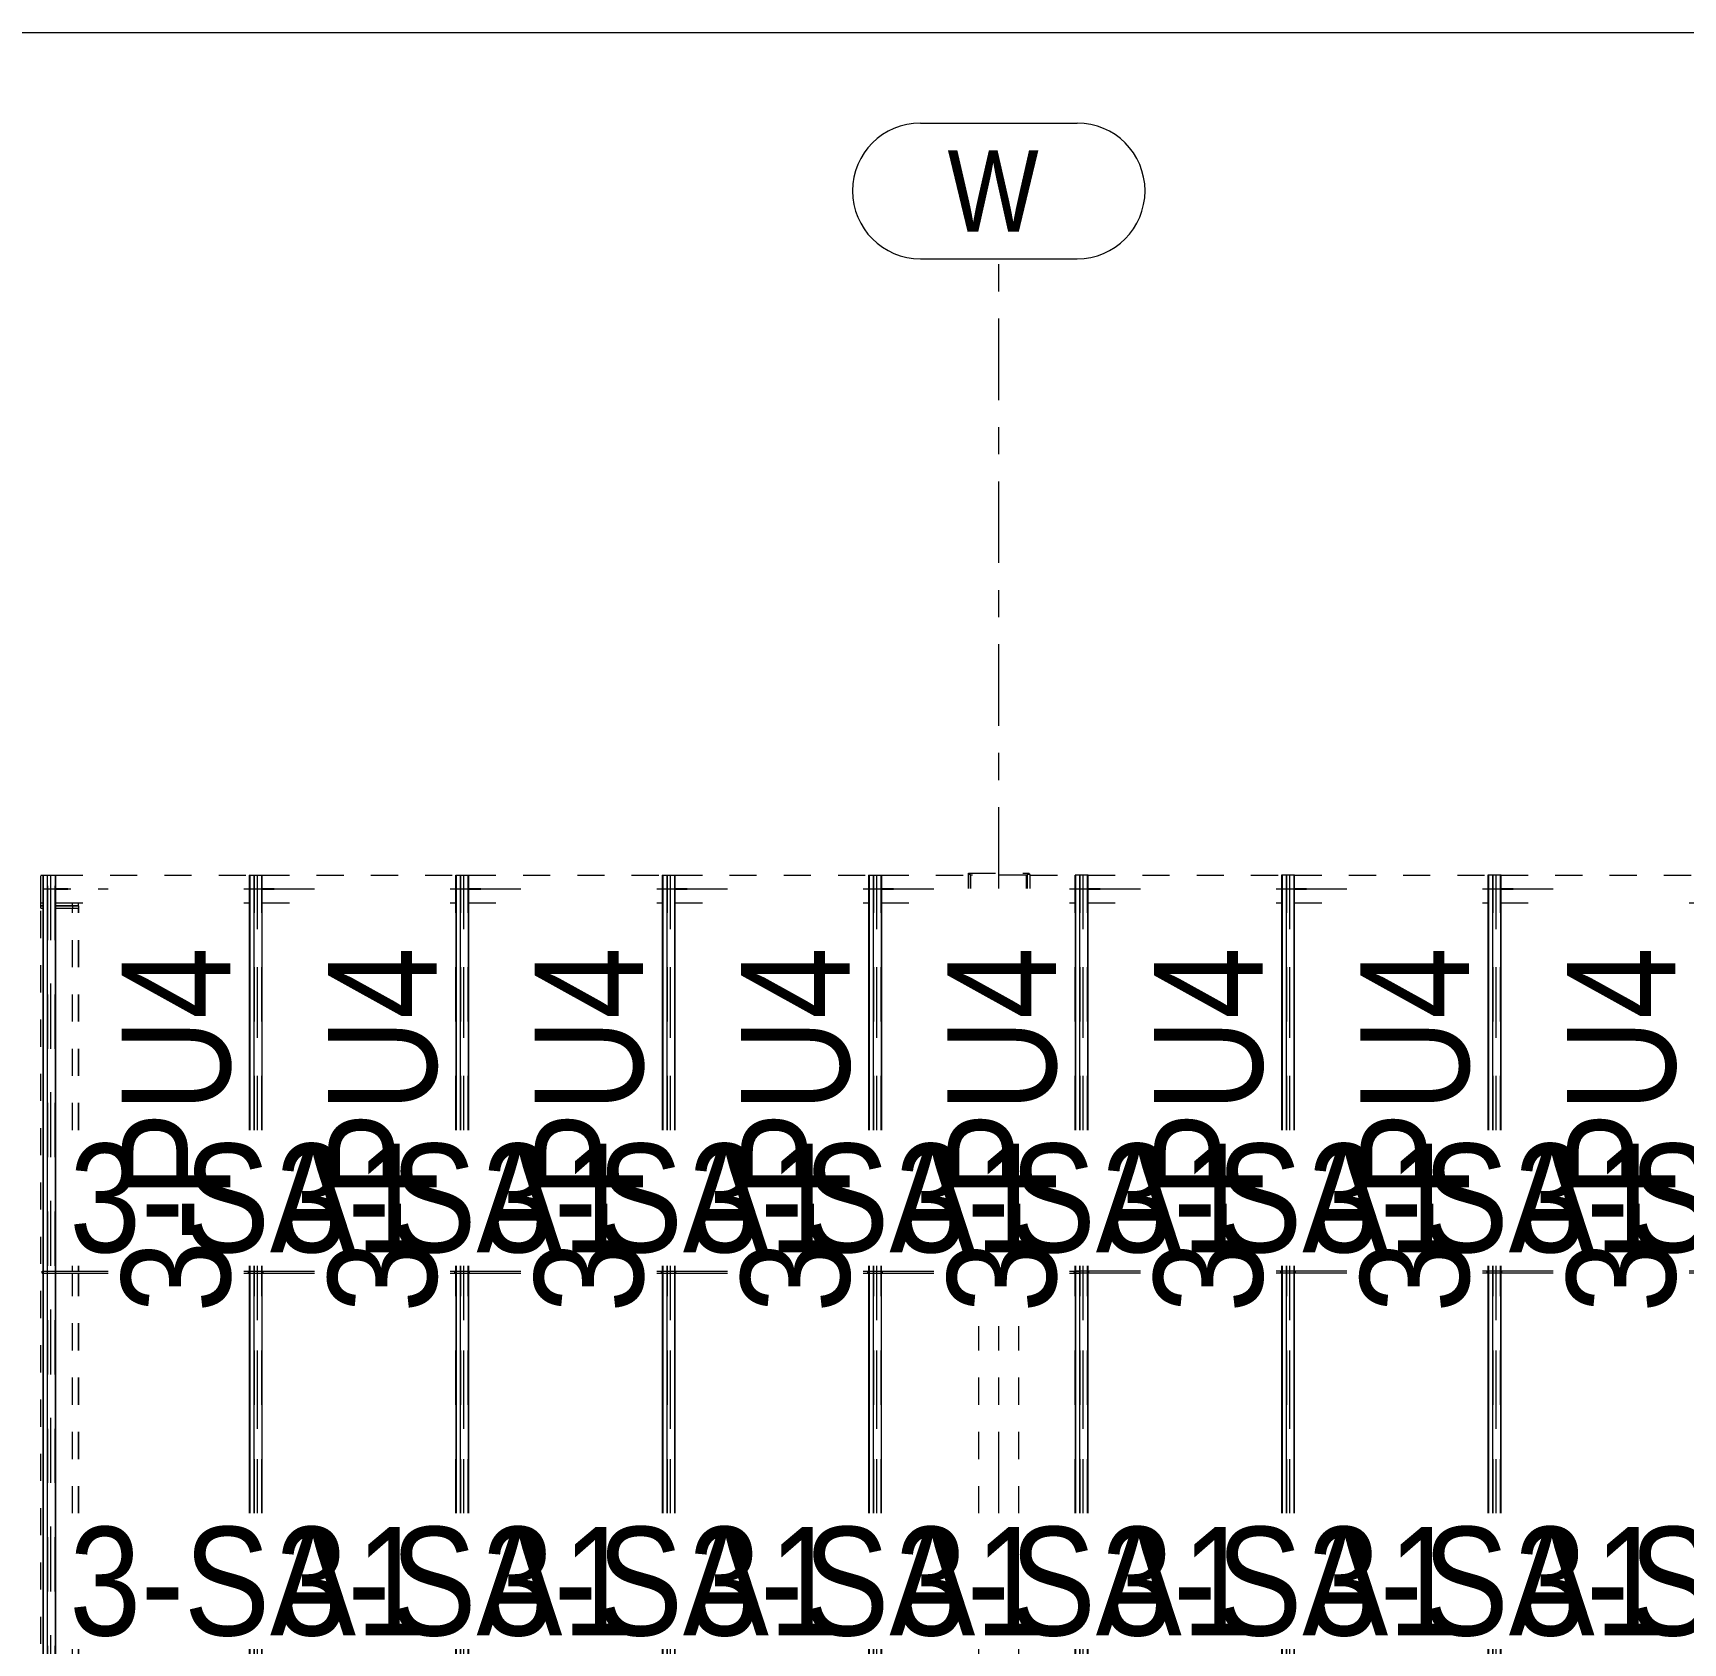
# Model space of a CAD drawing. Header units: millimetres. Extents: x -183 to 639, y -32 to 542.
# Drawn here: x 160.4 to 221.2, y 482.8 to 542.2 of the extents above; entities that cross this region are included whole.
import ezdxf

# ---------------------------------------------------------------- set-up
doc = ezdxf.new("R2010")
doc.units = ezdxf.units.MM
for name, pattern in [('XKITLINE00', [0]), ('XKITLINE01', [4, 1, -1, 1, -1]), ('XKITLINE02', [4, 2, -2]), ('XKITLINE03', [6, 3, -1, 1, -1])]:
    doc.linetypes.add(name, pattern=pattern)
for name, color, linetype, lineweight in [('DrawingSheet', 5, 'Continuous', 0), ('Part', 2, 'Continuous', 0), ('PartMark', 7, 'Continuous', 0), ('S-grid', 1, 'Continuous', 0)]:
    doc.layers.add(name, color=color, linetype=linetype, lineweight=lineweight)
doc.styles.add('ARIAL', font='ARIAL.TTF')

# ---------------------------------------------------------------- blocks, each defined once
blk = doc.blocks.new('*A1')
at = {"layer": 'DrawingSheet', "color": 5, "linetype": 'XKITLINE00', "lineweight": 0}
blk.add_line((639.408, 542.153), (-180.592, 542.153), dxfattribs=at)
blk = doc.blocks.new('*A826')
at = {"layer": 'S-grid', "color": 1, "linetype": 'XKITLINE03', "lineweight": 0}
for p, q in [((196.01, 510.631), (196.01, 533.835)), ((196.01, 487.617), (196.01, 494.512))]:
    blk.add_line(p, q, dxfattribs=at)
at = {"layer": 'S-grid', "color": 3, "style": 'ARIAL', "width": 0.85}
blk.add_text('W', height=3, dxfattribs=at).set_placement((194.122, 534.835))
blk = doc.blocks.new('*A859')
at = {"layer": 'Part', "color": 4, "linetype": 'XKITLINE01', "lineweight": 0}
for p, q in [((197.169, 511.131), (198.821, 511.131)), ((199.301, 511.131), (206.426, 511.131)), ((206.906, 511.131), (214.03, 511.131)), ((214.511, 511.131), (221.635, 511.131)), ((222.116, 511.131), (229.24, 511.131)), ((229.721, 511.131), (236.845, 511.131)), ((237.326, 511.131), (244.45, 511.131)), ((244.931, 511.131), (252.055, 511.131)), ((252.535, 511.131), (253.234, 511.131)), ((198.621, 510.102), (198.821, 510.102)), ((199.301, 510.102), (201.226, 510.102)), ((206.226, 510.102), (206.426, 510.102)), ((206.906, 510.102), (208.83, 510.102)), ((213.83, 510.102), (214.03, 510.102)), ((214.511, 510.102), (216.435, 510.102)), ((221.435, 510.102), (221.635, 510.102)), ((222.116, 510.102), (224.04, 510.102)), ((229.04, 510.102), (229.24, 510.102)), ((229.721, 510.102), (231.645, 510.102)), ((236.645, 510.102), (236.845, 510.102)), ((237.326, 510.102), (239.25, 510.102)), ((244.25, 510.102), (244.45, 510.102)), ((244.931, 510.102), (246.855, 510.102)), ((251.855, 510.102), (252.055, 510.102)), ((252.535, 510.102), (253.234, 510.102))]:
    blk.add_line(p, q, dxfattribs=at)
blk = doc.blocks.new('*A860')
at = {"layer": 'Part', "color": 4, "linetype": 'XKITLINE01', "lineweight": 0}
for p, q in [((195.275, 487.617), (195.275, 494.512)), ((196.746, 487.617), (196.746, 494.512)), ((195.275, 482.417), (195.275, 482.617)), ((196.746, 482.417), (196.746, 482.617)), ((195.275, 474.808), (195.275, 482.346)), ((196.746, 474.808), (196.746, 482.346)), ((195.275, 474.808), (196.746, 474.808))]:
    blk.add_line(p, q, dxfattribs=at)
blk = doc.blocks.new('*A873')
at = {"layer": 'Part', "color": 4, "linetype": 'XKITLINE01', "lineweight": 0}
blk.add_line((197.04, 510.631), (197.04, 511.131), dxfattribs=at)
blk = doc.blocks.new('*A875')
at = {"layer": 'Part', "color": 4, "linetype": 'XKITLINE01', "lineweight": 0}
for p, q in [((197.051, 511.146), (197.051, 510.631)), ((197.169, 511.146), (197.051, 511.146)), ((197.169, 510.631), (197.169, 511.146))]:
    blk.add_line(p, q, dxfattribs=at)
blk = doc.blocks.new('*A876')
at = {"layer": 'Part', "color": 4, "linetype": 'XKITLINE01', "lineweight": 0}
for p, q in [((214.511, 510.631), (214.953, 510.631)), ((214.953, 510.602), (214.511, 510.602)), ((214.953, 510.631), (214.953, 510.602))]:
    blk.add_line(p, q, dxfattribs=at)
blk = doc.blocks.new('*A877')
at = {"layer": 'Part', "color": 4, "linetype": 'XKITLINE01', "lineweight": 0}
for p, q in [((206.906, 510.631), (207.348, 510.631)), ((207.348, 510.602), (206.906, 510.602)), ((207.348, 510.631), (207.348, 510.602))]:
    blk.add_line(p, q, dxfattribs=at)
blk = doc.blocks.new('*A878')
at = {"layer": 'Part', "color": 4, "linetype": 'XKITLINE01', "lineweight": 0}
for p, q in [((199.301, 510.631), (199.743, 510.631)), ((199.743, 510.602), (199.301, 510.602)), ((199.743, 510.631), (199.743, 510.602))]:
    blk.add_line(p, q, dxfattribs=at)
blk = doc.blocks.new('*A1309')
at = {"layer": 'S-grid', "color": 1, "linetype": 'XKITLINE03', "lineweight": 0}
for p, q in [((144.834, 510.617), (163.201, 510.617)), ((168.201, 510.617), (170.806, 510.617)), ((175.806, 510.617), (178.411, 510.617)), ((183.411, 510.617), (186.016, 510.617)), ((191.016, 510.617), (193.621, 510.617)), ((198.621, 510.617), (201.226, 510.617)), ((206.226, 510.617), (208.83, 510.617)), ((213.83, 510.617), (216.435, 510.617))]:
    blk.add_line(p, q, dxfattribs=at)
blk = doc.blocks.new('*A1545')
at = {"layer": 'Part', "color": 2, "linetype": 'XKITLINE00', "lineweight": 0}
for p, q in [((191.216, 511.131), (191.697, 511.131)), ((191.216, 511.131), (191.216, 501.734)), ((191.226, 511.131), (191.226, 501.734)), ((191.235, 511.131), (191.235, 501.734)), ((191.395, 501.734), (191.395, 511.131)), ((191.687, 501.734), (191.687, 511.131)), ((191.697, 501.734), (191.697, 511.131)), ((191.697, 501.734), (191.697, 511.131)), ((191.216, 496.734), (191.216, 496.534)), ((191.226, 496.734), (191.226, 496.534)), ((191.235, 496.734), (191.235, 496.534)), ((191.395, 487.617), (191.395, 496.734)), ((191.687, 487.617), (191.687, 496.734)), ((191.216, 496.464), (191.216, 487.617)), ((191.226, 496.464), (191.226, 487.617)), ((191.235, 496.464), (191.235, 487.617)), ((191.216, 482.617), (191.216, 482.417)), ((191.226, 482.617), (191.226, 482.417)), ((191.235, 482.617), (191.235, 482.417)), ((191.395, 464.734), (191.395, 482.617)), ((191.687, 464.734), (191.687, 482.617)), ((191.697, 464.734), (191.697, 482.617)), ((191.216, 482.346), (191.216, 464.734)), ((191.226, 482.346), (191.226, 464.734)), ((191.235, 482.346), (191.235, 464.734)), ((191.216, 464.734), (191.697, 464.734))]:
    blk.add_line(p, q, dxfattribs=at)
at = {"layer": 'Part', "color": 7, "linetype": 'XKITLINE02', "lineweight": 0}
for p, q in [((191.225, 501.734), (191.225, 511.131)), ((191.406, 501.734), (191.406, 511.131)), ((191.506, 511.131), (191.506, 501.734)), ((191.518, 501.734), (191.518, 511.131)), ((191.678, 501.734), (191.678, 511.131)), ((191.686, 501.734), (191.686, 511.131)), ((191.225, 487.617), (191.225, 496.734)), ((191.406, 487.617), (191.406, 496.734)), ((191.506, 496.734), (191.506, 487.617)), ((191.518, 487.617), (191.518, 496.734)), ((191.678, 487.617), (191.678, 496.734)), ((191.686, 487.617), (191.686, 496.734)), ((191.216, 496.534), (191.216, 496.464)), ((191.226, 496.534), (191.226, 496.464)), ((191.235, 496.534), (191.235, 496.464)), ((191.225, 464.734), (191.225, 482.617)), ((191.406, 464.734), (191.406, 482.617)), ((191.506, 482.617), (191.506, 464.734)), ((191.518, 464.734), (191.518, 482.617)), ((191.678, 464.734), (191.678, 482.617)), ((191.686, 464.734), (191.686, 482.617)), ((191.216, 482.417), (191.216, 482.346)), ((191.226, 482.417), (191.226, 482.346)), ((191.235, 482.417), (191.235, 482.346))]:
    blk.add_line(p, q, dxfattribs=at)
blk = doc.blocks.new('*A1546')
at = {"layer": 'Part', "color": 2, "linetype": 'XKITLINE00', "lineweight": 0}
for p, q in [((183.611, 511.131), (184.092, 511.131)), ((183.611, 511.131), (183.611, 501.734)), ((183.621, 511.131), (183.621, 501.734)), ((183.63, 511.131), (183.63, 501.734)), ((183.79, 501.734), (183.79, 511.131)), ((184.082, 501.734), (184.082, 511.131)), ((184.092, 501.734), (184.092, 511.131)), ((183.611, 496.734), (183.611, 496.534)), ((183.621, 496.734), (183.621, 496.534)), ((183.63, 496.734), (183.63, 496.534)), ((183.79, 487.617), (183.79, 496.734)), ((184.082, 487.617), (184.082, 496.734)), ((184.092, 487.617), (184.092, 496.734)), ((183.611, 496.464), (183.611, 487.617)), ((183.621, 496.464), (183.621, 487.617)), ((183.63, 496.464), (183.63, 487.617)), ((183.611, 482.617), (183.611, 482.417)), ((183.621, 482.617), (183.621, 482.417)), ((183.63, 482.617), (183.63, 482.417)), ((183.79, 464.734), (183.79, 482.617)), ((184.082, 464.734), (184.082, 482.617)), ((184.092, 464.734), (184.092, 482.617)), ((183.611, 482.346), (183.611, 464.734)), ((183.621, 482.346), (183.621, 464.734)), ((183.63, 482.346), (183.63, 464.734)), ((183.611, 464.734), (184.092, 464.734))]:
    blk.add_line(p, q, dxfattribs=at)
at = {"layer": 'Part', "color": 7, "linetype": 'XKITLINE02', "lineweight": 0}
for p, q in [((183.62, 501.734), (183.62, 511.131)), ((183.802, 501.734), (183.802, 511.131)), ((183.901, 511.131), (183.901, 501.734)), ((183.913, 501.734), (183.913, 511.131)), ((184.073, 501.734), (184.073, 511.131)), ((184.081, 501.734), (184.081, 511.131)), ((183.62, 487.617), (183.62, 496.734)), ((183.802, 487.617), (183.802, 496.734)), ((183.901, 496.734), (183.901, 487.617)), ((183.913, 487.617), (183.913, 496.734)), ((184.073, 487.617), (184.073, 496.734)), ((184.081, 487.617), (184.081, 496.734)), ((183.611, 496.534), (183.611, 496.464)), ((183.621, 496.534), (183.621, 496.464)), ((183.63, 496.534), (183.63, 496.464)), ((183.62, 464.734), (183.62, 482.617)), ((183.802, 464.734), (183.802, 482.617)), ((183.901, 482.617), (183.901, 464.734)), ((183.913, 464.734), (183.913, 482.617)), ((184.073, 464.734), (184.073, 482.617)), ((184.081, 464.734), (184.081, 482.617)), ((183.611, 482.417), (183.611, 482.346)), ((183.621, 482.417), (183.621, 482.346)), ((183.63, 482.417), (183.63, 482.346))]:
    blk.add_line(p, q, dxfattribs=at)
blk = doc.blocks.new('*A1547')
at = {"layer": 'Part', "color": 2, "linetype": 'XKITLINE00', "lineweight": 0}
for p, q in [((176.006, 511.131), (176.487, 511.131)), ((176.006, 511.131), (176.006, 501.734)), ((176.017, 511.131), (176.017, 501.734)), ((176.025, 511.131), (176.025, 501.734)), ((176.185, 501.734), (176.185, 511.131)), ((176.478, 501.734), (176.478, 511.131)), ((176.487, 501.734), (176.487, 511.131)), ((176.006, 496.734), (176.006, 496.534)), ((176.017, 496.734), (176.017, 496.534)), ((176.025, 496.734), (176.025, 496.534)), ((176.185, 487.617), (176.185, 496.734)), ((176.478, 487.617), (176.478, 496.734)), ((176.487, 487.617), (176.487, 496.734)), ((176.006, 496.464), (176.006, 487.617)), ((176.017, 496.464), (176.017, 487.617)), ((176.025, 496.464), (176.025, 487.617)), ((176.006, 482.617), (176.006, 482.417)), ((176.017, 482.617), (176.017, 482.417)), ((176.025, 482.617), (176.025, 482.417)), ((176.185, 464.734), (176.185, 482.617)), ((176.478, 464.734), (176.478, 482.617)), ((176.487, 464.734), (176.487, 482.617)), ((176.006, 482.346), (176.006, 464.734)), ((176.017, 482.346), (176.017, 464.734)), ((176.025, 482.346), (176.025, 464.734)), ((176.006, 464.734), (176.487, 464.734))]:
    blk.add_line(p, q, dxfattribs=at)
at = {"layer": 'Part', "color": 7, "linetype": 'XKITLINE02', "lineweight": 0}
for p, q in [((176.015, 501.734), (176.015, 511.131)), ((176.197, 501.734), (176.197, 511.131)), ((176.296, 511.131), (176.296, 501.734)), ((176.308, 501.734), (176.308, 511.131)), ((176.468, 501.734), (176.468, 511.131)), ((176.476, 501.734), (176.476, 511.131)), ((176.015, 487.617), (176.015, 496.734)), ((176.197, 487.617), (176.197, 496.734)), ((176.296, 496.734), (176.296, 487.617)), ((176.308, 487.617), (176.308, 496.734)), ((176.468, 487.617), (176.468, 496.734)), ((176.476, 487.617), (176.476, 496.734)), ((176.006, 496.534), (176.006, 496.464)), ((176.017, 496.534), (176.017, 496.464)), ((176.025, 496.534), (176.025, 496.464)), ((176.015, 464.734), (176.015, 482.617)), ((176.197, 464.734), (176.197, 482.617)), ((176.296, 482.617), (176.296, 464.734)), ((176.308, 464.734), (176.308, 482.617)), ((176.468, 464.734), (176.468, 482.617)), ((176.476, 464.734), (176.476, 482.617)), ((176.006, 482.417), (176.006, 482.346)), ((176.017, 482.417), (176.017, 482.346)), ((176.025, 482.417), (176.025, 482.346))]:
    blk.add_line(p, q, dxfattribs=at)
blk = doc.blocks.new('*A1548')
at = {"layer": 'Part', "color": 2, "linetype": 'XKITLINE00', "lineweight": 0}
for p, q in [((168.401, 511.131), (168.882, 511.131)), ((168.401, 511.131), (168.401, 501.734)), ((168.412, 511.131), (168.412, 501.734)), ((168.42, 511.131), (168.42, 501.734)), ((168.58, 501.734), (168.58, 511.131)), ((168.873, 501.734), (168.873, 511.131)), ((168.882, 501.734), (168.882, 511.131)), ((168.401, 496.734), (168.401, 496.534)), ((168.412, 496.734), (168.412, 496.534)), ((168.42, 496.734), (168.42, 496.534)), ((168.58, 487.617), (168.58, 496.734)), ((168.873, 487.617), (168.873, 496.734)), ((168.882, 487.617), (168.882, 496.734)), ((168.401, 496.464), (168.401, 487.617)), ((168.412, 496.464), (168.412, 487.617)), ((168.42, 496.464), (168.42, 487.617)), ((168.401, 482.617), (168.401, 482.417)), ((168.412, 482.617), (168.412, 482.417)), ((168.42, 482.617), (168.42, 482.417)), ((168.58, 464.734), (168.58, 482.617)), ((168.873, 464.734), (168.873, 482.617)), ((168.882, 464.734), (168.882, 482.617)), ((168.401, 482.346), (168.401, 464.734)), ((168.412, 482.346), (168.412, 464.734)), ((168.42, 482.346), (168.42, 464.734)), ((168.401, 464.734), (168.882, 464.734))]:
    blk.add_line(p, q, dxfattribs=at)
at = {"layer": 'Part', "color": 7, "linetype": 'XKITLINE02', "lineweight": 0}
for p, q in [((168.41, 501.734), (168.41, 511.131)), ((168.592, 501.734), (168.592, 511.131)), ((168.691, 511.131), (168.691, 501.734)), ((168.703, 501.734), (168.703, 511.131)), ((168.863, 501.734), (168.863, 511.131)), ((168.871, 501.734), (168.871, 511.131)), ((168.41, 487.617), (168.41, 496.734)), ((168.592, 487.617), (168.592, 496.734)), ((168.691, 496.734), (168.691, 487.617)), ((168.703, 487.617), (168.703, 496.734)), ((168.863, 487.617), (168.863, 496.734)), ((168.871, 487.617), (168.871, 496.734)), ((168.401, 496.534), (168.401, 496.464)), ((168.412, 496.534), (168.412, 496.464)), ((168.42, 496.534), (168.42, 496.464)), ((168.41, 464.734), (168.41, 482.617)), ((168.592, 464.734), (168.592, 482.617)), ((168.691, 482.617), (168.691, 464.734)), ((168.703, 464.734), (168.703, 482.617)), ((168.863, 464.734), (168.863, 482.617)), ((168.871, 464.734), (168.871, 482.617)), ((168.401, 482.417), (168.401, 482.346)), ((168.412, 482.417), (168.412, 482.346)), ((168.42, 482.417), (168.42, 482.346))]:
    blk.add_line(p, q, dxfattribs=at)
blk = doc.blocks.new('*A1549')
at = {"layer": 'Part', "color": 2, "linetype": 'XKITLINE00', "lineweight": 0}
for p, q in [((160.796, 511.131), (161.277, 511.131)), ((160.796, 511.131), (160.796, 496.534)), ((160.807, 511.131), (160.807, 496.534)), ((160.815, 511.131), (160.815, 496.534)), ((160.975, 464.734), (160.975, 511.131)), ((161.268, 464.734), (161.268, 511.131)), ((161.277, 501.734), (161.277, 511.131)), ((161.277, 496.734), (161.277, 501.734)), ((161.277, 487.617), (161.277, 496.734)), ((160.796, 496.464), (160.796, 482.417)), ((160.807, 496.464), (160.807, 482.417)), ((160.815, 496.464), (160.815, 482.417)), ((161.277, 482.617), (161.277, 487.617)), ((161.277, 464.734), (161.277, 482.617)), ((160.796, 482.346), (160.796, 464.734)), ((160.807, 482.346), (160.807, 464.734)), ((160.815, 482.346), (160.815, 464.734)), ((160.796, 464.734), (161.277, 464.734))]:
    blk.add_line(p, q, dxfattribs=at)
at = {"layer": 'Part', "color": 7, "linetype": 'XKITLINE02', "lineweight": 0}
for p, q in [((160.806, 464.734), (160.806, 511.131)), ((160.987, 464.734), (160.987, 511.131)), ((161.086, 511.131), (161.086, 464.734)), ((161.098, 464.734), (161.098, 511.131)), ((161.258, 464.734), (161.258, 511.131)), ((161.266, 464.734), (161.266, 511.131)), ((160.796, 496.534), (160.796, 496.464)), ((160.807, 496.534), (160.807, 496.464)), ((160.815, 496.534), (160.815, 496.464)), ((160.796, 482.417), (160.796, 482.346)), ((160.807, 482.417), (160.807, 482.346)), ((160.815, 482.417), (160.815, 482.346))]:
    blk.add_line(p, q, dxfattribs=at)
blk = doc.blocks.new('*A1561')
at = {"layer": 'Part', "color": 2, "linetype": 'XKITLINE00', "lineweight": 0}
for p, q in [((206.906, 511.131), (206.426, 511.131)), ((206.426, 511.131), (206.426, 501.734)), ((206.436, 511.131), (206.436, 501.734)), ((206.444, 511.131), (206.444, 501.734)), ((206.605, 501.734), (206.605, 511.131)), ((206.897, 501.734), (206.897, 511.131)), ((206.906, 501.734), (206.906, 511.131)), ((206.426, 496.734), (206.426, 496.534)), ((206.436, 496.734), (206.436, 496.534)), ((206.444, 496.734), (206.444, 496.534)), ((206.605, 487.617), (206.605, 496.734)), ((206.897, 487.617), (206.897, 496.734)), ((206.906, 487.617), (206.906, 496.734)), ((206.426, 496.464), (206.426, 487.617)), ((206.436, 496.464), (206.436, 487.617)), ((206.444, 496.464), (206.444, 487.617)), ((206.426, 482.617), (206.426, 482.417)), ((206.436, 482.617), (206.436, 482.417)), ((206.444, 482.617), (206.444, 482.417)), ((206.605, 464.734), (206.605, 482.617)), ((206.897, 464.734), (206.897, 482.617)), ((206.906, 464.734), (206.906, 482.617)), ((206.426, 482.346), (206.426, 464.734)), ((206.436, 482.346), (206.436, 464.734)), ((206.444, 482.346), (206.444, 464.734)), ((206.906, 464.734), (206.426, 464.734))]:
    blk.add_line(p, q, dxfattribs=at)
at = {"layer": 'Part', "color": 7, "linetype": 'XKITLINE02', "lineweight": 0}
for p, q in [((206.435, 501.734), (206.435, 511.131)), ((206.616, 501.734), (206.616, 511.131)), ((206.716, 511.131), (206.716, 501.734)), ((206.727, 501.734), (206.727, 511.131)), ((206.888, 501.734), (206.888, 511.131)), ((206.896, 501.734), (206.896, 511.131)), ((206.435, 487.617), (206.435, 496.734)), ((206.616, 487.617), (206.616, 496.734)), ((206.716, 496.734), (206.716, 487.617)), ((206.727, 487.617), (206.727, 496.734)), ((206.888, 487.617), (206.888, 496.734)), ((206.896, 487.617), (206.896, 496.734)), ((206.426, 496.534), (206.426, 496.464)), ((206.436, 496.534), (206.436, 496.464)), ((206.444, 496.534), (206.444, 496.464)), ((206.435, 464.734), (206.435, 482.617)), ((206.616, 464.734), (206.616, 482.617)), ((206.716, 482.617), (206.716, 464.734)), ((206.727, 464.734), (206.727, 482.617)), ((206.888, 464.734), (206.888, 482.617)), ((206.896, 464.734), (206.896, 482.617)), ((206.426, 482.417), (206.426, 482.346)), ((206.436, 482.417), (206.436, 482.346)), ((206.444, 482.417), (206.444, 482.346))]:
    blk.add_line(p, q, dxfattribs=at)
blk = doc.blocks.new('*A1566')
at = {"layer": 'Part', "color": 2, "linetype": 'XKITLINE00', "lineweight": 0}
for p, q in [((214.511, 511.131), (214.03, 511.131)), ((214.03, 511.131), (214.03, 501.734)), ((214.041, 511.131), (214.041, 501.734)), ((214.049, 511.131), (214.049, 501.734)), ((214.209, 501.734), (214.209, 511.131)), ((214.502, 501.734), (214.502, 511.131)), ((214.511, 501.734), (214.511, 511.131)), ((214.03, 496.734), (214.03, 496.534)), ((214.041, 496.734), (214.041, 496.534)), ((214.049, 496.734), (214.049, 496.534)), ((214.209, 487.617), (214.209, 496.734)), ((214.502, 487.617), (214.502, 496.734)), ((214.511, 487.617), (214.511, 496.734)), ((214.03, 496.464), (214.03, 487.617)), ((214.041, 496.464), (214.041, 487.617)), ((214.049, 496.464), (214.049, 487.617)), ((214.03, 482.617), (214.03, 482.417)), ((214.041, 482.617), (214.041, 482.417)), ((214.049, 482.617), (214.049, 482.417)), ((214.209, 464.734), (214.209, 482.617)), ((214.502, 464.734), (214.502, 482.617)), ((214.511, 464.734), (214.511, 482.617)), ((214.03, 482.346), (214.03, 464.734)), ((214.041, 482.346), (214.041, 464.734)), ((214.049, 482.346), (214.049, 464.734)), ((214.511, 464.734), (214.03, 464.734))]:
    blk.add_line(p, q, dxfattribs=at)
at = {"layer": 'Part', "color": 7, "linetype": 'XKITLINE02', "lineweight": 0}
for p, q in [((214.04, 501.734), (214.04, 511.131)), ((214.221, 501.734), (214.221, 511.131)), ((214.321, 511.131), (214.321, 501.734)), ((214.332, 501.734), (214.332, 511.131)), ((214.492, 501.734), (214.492, 511.131)), ((214.501, 501.734), (214.501, 511.131)), ((214.04, 487.617), (214.04, 496.734)), ((214.221, 487.617), (214.221, 496.734)), ((214.321, 496.734), (214.321, 487.617)), ((214.332, 487.617), (214.332, 496.734)), ((214.492, 487.617), (214.492, 496.734)), ((214.501, 487.617), (214.501, 496.734)), ((214.03, 496.534), (214.03, 496.464)), ((214.041, 496.534), (214.041, 496.464)), ((214.049, 496.534), (214.049, 496.464)), ((214.04, 464.734), (214.04, 482.617)), ((214.221, 464.734), (214.221, 482.617)), ((214.321, 482.617), (214.321, 464.734)), ((214.332, 464.734), (214.332, 482.617)), ((214.492, 464.734), (214.492, 482.617)), ((214.501, 464.734), (214.501, 482.617)), ((214.03, 482.417), (214.03, 482.346)), ((214.041, 482.417), (214.041, 482.346)), ((214.049, 482.417), (214.049, 482.346))]:
    blk.add_line(p, q, dxfattribs=at)
blk = doc.blocks.new('*A1568')
at = {"layer": 'Part', "color": 2, "linetype": 'XKITLINE00', "lineweight": 0}
for p, q in [((199.301, 511.131), (198.821, 511.131)), ((198.821, 511.131), (198.821, 501.734)), ((198.831, 511.131), (198.831, 501.734)), ((198.839, 511.131), (198.839, 501.734)), ((199, 501.734), (199, 511.131)), ((199.292, 501.734), (199.292, 511.131)), ((199.301, 501.734), (199.301, 511.131)), ((198.821, 496.734), (198.821, 496.534)), ((198.831, 496.734), (198.831, 496.534)), ((198.839, 496.734), (198.839, 496.534)), ((199, 487.617), (199, 496.734)), ((199.292, 487.617), (199.292, 496.734)), ((199.301, 487.617), (199.301, 496.734)), ((198.821, 496.464), (198.821, 487.617)), ((198.831, 496.464), (198.831, 487.617)), ((198.839, 496.464), (198.839, 487.617)), ((198.821, 482.617), (198.821, 482.417)), ((198.831, 482.617), (198.831, 482.417)), ((198.839, 482.617), (198.839, 482.417)), ((199, 464.734), (199, 482.617)), ((199.292, 464.734), (199.292, 482.617)), ((199.301, 464.734), (199.301, 482.617)), ((198.821, 482.346), (198.821, 464.734)), ((198.831, 482.346), (198.831, 464.734)), ((198.839, 482.346), (198.839, 464.734)), ((199.301, 464.734), (198.821, 464.734))]:
    blk.add_line(p, q, dxfattribs=at)
at = {"layer": 'Part', "color": 7, "linetype": 'XKITLINE02', "lineweight": 0}
for p, q in [((198.83, 501.734), (198.83, 511.131)), ((199.011, 501.734), (199.011, 511.131)), ((199.111, 511.131), (199.111, 501.734)), ((199.122, 501.734), (199.122, 511.131)), ((199.283, 501.734), (199.283, 511.131)), ((199.291, 501.734), (199.291, 511.131)), ((198.83, 487.617), (198.83, 496.734)), ((199.011, 487.617), (199.011, 496.734)), ((199.111, 496.734), (199.111, 487.617)), ((199.122, 487.617), (199.122, 496.734)), ((199.283, 487.617), (199.283, 496.734)), ((199.291, 487.617), (199.291, 496.734)), ((198.821, 496.534), (198.821, 496.464)), ((198.831, 496.534), (198.831, 496.464)), ((198.839, 496.534), (198.839, 496.464)), ((198.83, 464.734), (198.83, 482.617)), ((199.011, 464.734), (199.011, 482.617)), ((199.111, 482.617), (199.111, 464.734)), ((199.122, 464.734), (199.122, 482.617)), ((199.283, 464.734), (199.283, 482.617)), ((199.291, 464.734), (199.291, 482.617)), ((198.821, 482.417), (198.821, 482.346)), ((198.831, 482.417), (198.831, 482.346)), ((198.839, 482.417), (198.839, 482.346))]:
    blk.add_line(p, q, dxfattribs=at)
blk = doc.blocks.new('*A1570')
at = {"layer": 'Part', "color": 7, "linetype": 'XKITLINE02', "lineweight": 0}
for p, q in [((198.793, 496.499), (198.795, 496.524)), ((198.795, 496.474), (198.793, 496.499)), ((198.795, 496.524), (198.799, 496.534)), ((198.799, 496.464), (198.795, 496.474)), ((199.323, 496.534), (198.799, 496.534)), ((198.799, 496.534), (198.804, 496.524)), ((198.804, 496.474), (198.799, 496.464)), ((199.323, 496.464), (198.799, 496.464)), ((198.804, 496.524), (198.805, 496.499)), ((198.805, 496.499), (198.804, 496.474)), ((206.906, 496.534), (206.605, 496.534)), ((206.906, 496.464), (206.605, 496.464))]:
    blk.add_line(p, q, dxfattribs=at)
at = {"layer": 'Part', "color": 2, "linetype": 'XKITLINE00', "lineweight": 0}
for p, q in [((201.226, 496.534), (199.323, 496.534)), ((201.226, 496.464), (199.323, 496.464)), ((206.605, 496.534), (206.226, 496.534)), ((206.605, 496.464), (206.226, 496.464)), ((206.928, 496.534), (206.906, 496.534)), ((206.928, 496.464), (206.906, 496.464)), ((206.924, 496.524), (206.922, 496.499)), ((206.922, 496.499), (206.924, 496.474)), ((206.928, 496.534), (206.924, 496.524)), ((206.924, 496.474), (206.928, 496.464)), ((206.932, 496.524), (206.928, 496.534)), ((206.928, 496.464), (206.932, 496.474)), ((206.934, 496.499), (206.932, 496.524)), ((206.932, 496.474), (206.934, 496.499))]:
    blk.add_line(p, q, dxfattribs=at)
blk = doc.blocks.new('*A1576')
at = {"layer": 'S-grid', "color": 1, "linetype": 'XKITLINE00', "lineweight": 0}
for p, q in [((193.122, 538.835), (198.898, 538.835)), ((193.122, 533.835), (198.898, 533.835))]:
    blk.add_line(p, q, dxfattribs=at)
for centre, start, end in [((193.122, 536.335), 90, 270), ((198.898, 536.335), 270, 90)]:
    blk.add_arc(centre, 2.5, start, end, dxfattribs=at)
blk = doc.blocks.new('*A1577')
at = {"layer": 'Part', "color": 4, "linetype": 'XKITLINE01', "lineweight": 0}
for p, q in [((194.893, 511.146), (194.893, 511.205)), ((194.893, 511.205), (197.128, 511.205)), ((197.128, 511.146), (197.128, 511.205))]:
    blk.add_line(p, q, dxfattribs=at)
blk = doc.blocks.new('*A1598')
at = {"layer": 'Part', "color": 4, "linetype": 'XKITLINE01', "lineweight": 0}
for p, q in [((160.719, 474.808), (160.719, 509.914)), ((160.719, 509.914), (160.796, 509.914)), ((161.277, 509.914), (161.889, 509.914)), ((161.889, 501.734), (161.889, 509.914)), ((161.889, 509.914), (161.894, 509.914)), ((161.894, 501.734), (161.894, 509.914)), ((161.889, 496.534), (161.889, 496.734)), ((161.894, 496.534), (161.894, 496.734)), ((161.889, 487.617), (161.889, 496.464)), ((161.894, 487.617), (161.894, 496.464)), ((161.889, 482.417), (161.889, 482.617)), ((161.894, 482.417), (161.894, 482.617)), ((161.889, 474.808), (161.889, 482.346)), ((161.894, 474.808), (161.894, 482.346)), ((160.719, 474.808), (160.796, 474.808)), ((161.277, 474.808), (161.889, 474.808)), ((161.889, 474.808), (161.894, 474.808))]:
    blk.add_line(p, q, dxfattribs=at)
blk = doc.blocks.new('*A1599')
at = {"layer": 'Part', "color": 4, "linetype": 'XKITLINE01', "lineweight": 0}
for p, q in [((162.116, 501.734), (162.116, 509.914)), ((162.116, 509.914), (162.121, 509.914)), ((162.121, 501.734), (162.121, 509.914)), ((162.116, 496.534), (162.116, 496.734)), ((162.121, 496.534), (162.121, 496.734)), ((162.116, 487.617), (162.116, 496.464)), ((162.121, 487.617), (162.121, 496.464)), ((162.116, 482.417), (162.116, 482.617)), ((162.121, 482.417), (162.121, 482.617)), ((162.116, 474.808), (162.116, 482.346)), ((162.121, 474.808), (162.121, 482.346)), ((161.894, 474.808), (162.116, 474.808)), ((162.116, 474.808), (162.121, 474.808))]:
    blk.add_line(p, q, dxfattribs=at)
blk = doc.blocks.new('*A1611')
at = {"layer": 'Part', "color": 4, "linetype": 'XKITLINE01', "lineweight": 0}
for p, q in [((160.719, 511.131), (160.796, 511.131)), ((160.719, 510.102), (160.719, 511.131)), ((161.277, 511.131), (168.401, 511.131)), ((168.882, 511.131), (176.006, 511.131)), ((176.487, 511.131), (183.611, 511.131)), ((184.092, 511.131), (191.216, 511.131)), ((191.697, 511.131), (194.881, 511.131)), ((160.719, 510.102), (160.796, 510.102)), ((161.277, 510.102), (163.201, 510.102)), ((168.201, 510.102), (168.401, 510.102)), ((168.882, 510.102), (170.806, 510.102)), ((175.806, 510.102), (176.006, 510.102)), ((176.487, 510.102), (178.411, 510.102)), ((183.411, 510.102), (183.611, 510.102)), ((184.092, 510.102), (186.016, 510.102)), ((191.016, 510.102), (191.216, 510.102)), ((191.697, 510.102), (193.621, 510.102))]:
    blk.add_line(p, q, dxfattribs=at)
blk = doc.blocks.new('*A1612')
at = {"layer": 'Part', "color": 4, "linetype": 'XKITLINE01', "lineweight": 0}
for p, q in [((160.724, 510.002), (160.796, 510.002)), ((160.724, 509.914), (160.724, 510.002)), ((161.277, 510.002), (162.127, 510.002)), ((161.894, 510.002), (161.894, 509.914)), ((162.127, 509.914), (162.127, 510.002)), ((161.894, 509.914), (162.127, 509.914))]:
    blk.add_line(p, q, dxfattribs=at)
blk = doc.blocks.new('*A1613')
at = {"layer": 'Part', "color": 4, "linetype": 'XKITLINE01', "lineweight": 0}
for p, q in [((160.724, 510.014), (160.724, 510.102)), ((160.724, 510.014), (160.796, 510.014)), ((161.277, 510.014), (162.111, 510.014)), ((161.894, 510.014), (161.894, 510.102)), ((162.111, 510.014), (162.111, 510.102))]:
    blk.add_line(p, q, dxfattribs=at)
blk = doc.blocks.new('*A1614')
at = {"layer": 'Part', "color": 4, "linetype": 'XKITLINE01', "lineweight": 0}
for p, q in [((168.882, 510.631), (169.323, 510.631)), ((169.323, 510.602), (168.882, 510.602)), ((169.323, 510.631), (169.323, 510.602))]:
    blk.add_line(p, q, dxfattribs=at)
blk = doc.blocks.new('*A1615')
at = {"layer": 'Part', "color": 4, "linetype": 'XKITLINE01', "lineweight": 0}
for p, q in [((161.277, 510.631), (161.719, 510.631)), ((161.719, 510.602), (161.277, 510.602)), ((161.719, 510.631), (161.719, 510.602))]:
    blk.add_line(p, q, dxfattribs=at)
blk = doc.blocks.new('*A1616')
at = {"layer": 'Part', "color": 4, "linetype": 'XKITLINE01', "lineweight": 0}
for p, q in [((176.487, 510.631), (176.928, 510.631)), ((176.928, 510.602), (176.487, 510.602)), ((176.928, 510.631), (176.928, 510.602))]:
    blk.add_line(p, q, dxfattribs=at)
blk = doc.blocks.new('*A1617')
at = {"layer": 'Part', "color": 4, "linetype": 'XKITLINE01', "lineweight": 0}
for p, q in [((194.969, 511.146), (194.881, 511.146)), ((194.881, 511.146), (194.881, 510.631)), ((194.969, 510.631), (194.969, 511.146))]:
    blk.add_line(p, q, dxfattribs=at)
blk = doc.blocks.new('*A1618')
at = {"layer": 'Part', "color": 4, "linetype": 'XKITLINE01', "lineweight": 0}
for p, q in [((197.04, 511.131), (194.975, 511.131)), ((194.975, 511.131), (194.975, 510.631)), ((197.033, 510.631), (197.033, 511.131)), ((197.04, 510.631), (197.04, 511.131))]:
    blk.add_line(p, q, dxfattribs=at)
blk = doc.blocks.new('*A1619')
at = {"layer": 'Part', "color": 4, "linetype": 'XKITLINE01', "lineweight": 0}
for p, q in [((191.697, 510.631), (192.138, 510.631)), ((192.138, 510.602), (191.697, 510.602)), ((192.138, 510.631), (192.138, 510.602))]:
    blk.add_line(p, q, dxfattribs=at)
blk = doc.blocks.new('*A1620')
at = {"layer": 'Part', "color": 4, "linetype": 'XKITLINE01', "lineweight": 0}
for p, q in [((184.092, 510.631), (184.533, 510.631)), ((184.533, 510.602), (184.092, 510.602)), ((184.533, 510.631), (184.533, 510.602))]:
    blk.add_line(p, q, dxfattribs=at)
blk = doc.blocks.new('*A1638')
at = {"layer": 'Part', "color": 7, "linetype": 'XKITLINE02', "lineweight": 0}
for p, q in [((168.374, 496.499), (168.375, 496.524)), ((168.375, 496.474), (168.374, 496.499)), ((168.375, 496.524), (168.38, 496.534)), ((168.38, 496.464), (168.375, 496.474)), ((168.38, 496.534), (168.903, 496.534)), ((168.38, 496.534), (168.384, 496.524)), ((168.384, 496.474), (168.38, 496.464)), ((168.38, 496.464), (168.903, 496.464)), ((168.384, 496.524), (168.386, 496.499)), ((168.386, 496.499), (168.384, 496.474)), ((176.185, 496.534), (176.487, 496.534)), ((176.185, 496.464), (176.487, 496.464))]:
    blk.add_line(p, q, dxfattribs=at)
at = {"layer": 'Part', "color": 2, "linetype": 'XKITLINE00', "lineweight": 0}
for p, q in [((168.903, 496.534), (170.806, 496.534)), ((168.903, 496.464), (170.806, 496.464)), ((175.806, 496.534), (176.185, 496.534)), ((175.806, 496.464), (176.185, 496.464)), ((176.487, 496.534), (176.508, 496.534)), ((176.487, 496.464), (176.508, 496.464)), ((176.504, 496.524), (176.502, 496.499)), ((176.502, 496.499), (176.504, 496.474)), ((176.508, 496.534), (176.504, 496.524)), ((176.504, 496.474), (176.508, 496.464)), ((176.513, 496.524), (176.508, 496.534)), ((176.508, 496.464), (176.513, 496.474)), ((176.514, 496.499), (176.513, 496.524)), ((176.513, 496.474), (176.514, 496.499))]:
    blk.add_line(p, q, dxfattribs=at)
blk = doc.blocks.new('*A1639')
at = {"layer": 'Part', "color": 2, "linetype": 'XKITLINE00', "lineweight": 0}
for p, q in [((160.769, 496.499), (160.77, 496.524)), ((160.77, 496.474), (160.769, 496.499)), ((160.77, 496.524), (160.775, 496.534)), ((160.775, 496.464), (160.77, 496.474)), ((160.775, 496.534), (160.975, 496.534)), ((160.775, 496.464), (160.975, 496.464)), ((161.277, 496.534), (163.201, 496.534)), ((161.277, 496.464), (163.201, 496.464)), ((168.201, 496.534), (168.58, 496.534)), ((168.201, 496.464), (168.58, 496.464)), ((168.882, 496.534), (168.903, 496.534)), ((168.882, 496.464), (168.903, 496.464)), ((168.899, 496.524), (168.897, 496.499)), ((168.897, 496.499), (168.899, 496.474)), ((168.903, 496.534), (168.899, 496.524)), ((168.899, 496.474), (168.903, 496.464)), ((168.908, 496.524), (168.903, 496.534)), ((168.903, 496.464), (168.908, 496.474)), ((168.91, 496.499), (168.908, 496.524)), ((168.908, 496.474), (168.91, 496.499))]:
    blk.add_line(p, q, dxfattribs=at)
at = {"layer": 'Part', "color": 7, "linetype": 'XKITLINE02', "lineweight": 0}
for p, q in [((160.775, 496.534), (160.779, 496.524)), ((160.779, 496.474), (160.775, 496.464)), ((160.779, 496.524), (160.781, 496.499)), ((160.781, 496.499), (160.779, 496.474)), ((160.975, 496.534), (161.277, 496.534)), ((160.975, 496.464), (161.277, 496.464)), ((168.58, 496.534), (168.882, 496.534)), ((168.58, 496.464), (168.882, 496.464))]:
    blk.add_line(p, q, dxfattribs=at)
blk = doc.blocks.new('*A1643')
at = {"layer": 'Part', "color": 7, "linetype": 'XKITLINE02', "lineweight": 0}
for p, q in [((191.188, 496.499), (191.19, 496.524)), ((191.19, 496.474), (191.188, 496.499)), ((191.19, 496.524), (191.194, 496.534)), ((191.194, 496.464), (191.19, 496.474)), ((191.194, 496.534), (191.718, 496.534)), ((191.194, 496.534), (191.199, 496.524)), ((191.199, 496.474), (191.194, 496.464)), ((191.194, 496.464), (191.718, 496.464)), ((191.199, 496.524), (191.2, 496.499)), ((191.2, 496.499), (191.199, 496.474)), ((199.301, 496.534), (199, 496.534)), ((199.301, 496.464), (199, 496.464))]:
    blk.add_line(p, q, dxfattribs=at)
at = {"layer": 'Part', "color": 2, "linetype": 'XKITLINE00', "lineweight": 0}
for p, q in [((191.718, 496.534), (193.621, 496.534)), ((191.718, 496.464), (193.621, 496.464)), ((198.621, 496.534), (199, 496.534)), ((198.621, 496.464), (199, 496.464)), ((199.323, 496.534), (199.301, 496.534)), ((199.323, 496.464), (199.301, 496.464)), ((199.319, 496.524), (199.317, 496.499)), ((199.317, 496.499), (199.319, 496.474)), ((199.323, 496.534), (199.319, 496.524)), ((199.319, 496.474), (199.323, 496.464)), ((199.327, 496.524), (199.323, 496.534)), ((199.323, 496.464), (199.327, 496.474)), ((199.329, 496.499), (199.327, 496.524)), ((199.327, 496.474), (199.329, 496.499))]:
    blk.add_line(p, q, dxfattribs=at)
blk = doc.blocks.new('*A1644')
at = {"layer": 'Part', "color": 7, "linetype": 'XKITLINE02', "lineweight": 0}
for p, q in [((183.583, 496.499), (183.585, 496.524)), ((183.585, 496.474), (183.583, 496.499)), ((183.585, 496.524), (183.589, 496.534)), ((183.589, 496.464), (183.585, 496.474)), ((183.589, 496.534), (184.113, 496.534)), ((183.589, 496.534), (183.594, 496.524)), ((183.594, 496.474), (183.589, 496.464)), ((183.589, 496.464), (184.113, 496.464)), ((183.594, 496.524), (183.596, 496.499)), ((183.596, 496.499), (183.594, 496.474)), ((191.395, 496.534), (191.697, 496.534)), ((191.395, 496.464), (191.697, 496.464))]:
    blk.add_line(p, q, dxfattribs=at)
at = {"layer": 'Part', "color": 2, "linetype": 'XKITLINE00', "lineweight": 0}
for p, q in [((184.113, 496.534), (186.016, 496.534)), ((184.113, 496.464), (186.016, 496.464)), ((191.016, 496.534), (191.395, 496.534)), ((191.016, 496.464), (191.395, 496.464)), ((191.697, 496.534), (191.718, 496.534)), ((191.697, 496.464), (191.718, 496.464)), ((191.714, 496.524), (191.712, 496.499)), ((191.712, 496.499), (191.714, 496.474)), ((191.718, 496.534), (191.714, 496.524)), ((191.714, 496.474), (191.718, 496.464)), ((191.722, 496.524), (191.718, 496.534)), ((191.718, 496.464), (191.722, 496.474)), ((191.724, 496.499), (191.722, 496.524)), ((191.722, 496.474), (191.724, 496.499))]:
    blk.add_line(p, q, dxfattribs=at)
blk = doc.blocks.new('*A1645')
at = {"layer": 'Part', "color": 7, "linetype": 'XKITLINE02', "lineweight": 0}
for p, q in [((175.978, 496.499), (175.98, 496.524)), ((175.98, 496.474), (175.978, 496.499)), ((175.98, 496.524), (175.985, 496.534)), ((175.985, 496.464), (175.98, 496.474)), ((175.985, 496.534), (176.508, 496.534)), ((175.985, 496.534), (175.989, 496.524)), ((175.989, 496.474), (175.985, 496.464)), ((175.985, 496.464), (176.508, 496.464)), ((175.989, 496.524), (175.991, 496.499)), ((175.991, 496.499), (175.989, 496.474)), ((183.79, 496.534), (184.092, 496.534)), ((183.79, 496.464), (184.092, 496.464))]:
    blk.add_line(p, q, dxfattribs=at)
at = {"layer": 'Part', "color": 2, "linetype": 'XKITLINE00', "lineweight": 0}
for p, q in [((176.508, 496.534), (178.411, 496.534)), ((176.508, 496.464), (178.411, 496.464)), ((183.411, 496.534), (183.79, 496.534)), ((183.411, 496.464), (183.79, 496.464)), ((184.092, 496.534), (184.113, 496.534)), ((184.092, 496.464), (184.113, 496.464)), ((184.109, 496.524), (184.107, 496.499)), ((184.107, 496.499), (184.109, 496.474)), ((184.113, 496.534), (184.109, 496.524)), ((184.109, 496.474), (184.113, 496.464)), ((184.118, 496.524), (184.113, 496.534)), ((184.113, 496.464), (184.118, 496.474)), ((184.119, 496.499), (184.118, 496.524)), ((184.118, 496.474), (184.119, 496.499))]:
    blk.add_line(p, q, dxfattribs=at)
blk = doc.blocks.new('*A1669')
at = {"layer": 'Part', "color": 7, "linetype": 'XKITLINE02', "lineweight": 0}
for p, q in [((206.398, 496.499), (206.4, 496.524)), ((206.4, 496.474), (206.398, 496.499)), ((206.4, 496.524), (206.404, 496.534)), ((206.404, 496.464), (206.4, 496.474)), ((206.928, 496.534), (206.404, 496.534)), ((206.404, 496.534), (206.408, 496.524)), ((206.408, 496.474), (206.404, 496.464)), ((206.928, 496.464), (206.404, 496.464)), ((206.408, 496.524), (206.41, 496.499)), ((206.41, 496.499), (206.408, 496.474)), ((214.511, 496.534), (214.209, 496.534)), ((214.511, 496.464), (214.209, 496.464))]:
    blk.add_line(p, q, dxfattribs=at)
at = {"layer": 'Part', "color": 2, "linetype": 'XKITLINE00', "lineweight": 0}
for p, q in [((208.83, 496.534), (206.928, 496.534)), ((208.83, 496.464), (206.928, 496.464)), ((214.209, 496.534), (213.83, 496.534)), ((214.209, 496.464), (213.83, 496.464)), ((214.533, 496.534), (214.511, 496.534)), ((214.533, 496.464), (214.511, 496.464)), ((214.528, 496.524), (214.527, 496.499)), ((214.527, 496.499), (214.528, 496.474)), ((214.533, 496.534), (214.528, 496.524)), ((214.528, 496.474), (214.533, 496.464)), ((214.537, 496.524), (214.533, 496.534)), ((214.533, 496.464), (214.537, 496.474)), ((214.539, 496.499), (214.537, 496.524)), ((214.537, 496.474), (214.539, 496.499))]:
    blk.add_line(p, q, dxfattribs=at)
blk = doc.blocks.new('*A1670')
at = {"layer": 'Part', "color": 7, "linetype": 'XKITLINE02', "lineweight": 0}
for p, q in [((214.003, 496.499), (214.005, 496.524)), ((214.005, 496.474), (214.003, 496.499)), ((214.005, 496.524), (214.009, 496.534)), ((214.009, 496.464), (214.005, 496.474)), ((214.533, 496.534), (214.009, 496.534)), ((214.009, 496.534), (214.013, 496.524)), ((214.013, 496.474), (214.009, 496.464)), ((214.533, 496.464), (214.009, 496.464)), ((214.013, 496.524), (214.015, 496.499)), ((214.015, 496.499), (214.013, 496.474)), ((222.116, 496.534), (221.814, 496.534)), ((222.116, 496.464), (221.814, 496.464))]:
    blk.add_line(p, q, dxfattribs=at)
at = {"layer": 'Part', "color": 2, "linetype": 'XKITLINE00', "lineweight": 0}
for p, q in [((216.435, 496.534), (214.533, 496.534)), ((216.435, 496.464), (214.533, 496.464)), ((221.814, 496.534), (221.435, 496.534)), ((221.814, 496.464), (221.435, 496.464)), ((222.138, 496.534), (222.116, 496.534)), ((222.138, 496.464), (222.116, 496.464)), ((222.133, 496.524), (222.132, 496.499)), ((222.132, 496.499), (222.133, 496.474)), ((222.138, 496.534), (222.133, 496.524)), ((222.133, 496.474), (222.138, 496.464)), ((222.142, 496.524), (222.138, 496.534)), ((222.138, 496.464), (222.142, 496.474)), ((222.144, 496.499), (222.142, 496.524)), ((222.142, 496.474), (222.144, 496.499))]:
    blk.add_line(p, q, dxfattribs=at)
blk = doc.blocks.new('*A2082')
at = {"layer": 'PartMark', "color": 3, "style": 'ARIAL', "width": 0.85}
blk.add_text('3-SA1', height=4, dxfattribs=at).set_placement((192.194, 483.117))
blk = doc.blocks.new('*A2083')
at = {"layer": 'PartMark', "color": 3, "style": 'ARIAL', "width": 0.85}
blk.add_text('3-SA1', height=4, dxfattribs=at).set_placement((192.194, 497.234))
blk = doc.blocks.new('*A2096')
at = {"layer": 'PartMark', "color": 3, "style": 'ARIAL', "width": 0.85}
blk.add_text('3-PU4', height=4, rotation=90.00021, dxfattribs=at).set_placement((205.726, 495.012))
blk = doc.blocks.new('*A2097')
at = {"layer": 'PartMark', "color": 3, "style": 'ARIAL', "width": 0.85}
blk.add_text('3-SA1', height=4, dxfattribs=at).set_placement((199.799, 483.117))
blk = doc.blocks.new('*A2098')
at = {"layer": 'PartMark', "color": 3, "style": 'ARIAL', "width": 0.85}
blk.add_text('3-SA1', height=4, dxfattribs=at).set_placement((199.799, 497.234))
blk = doc.blocks.new('*A2118')
at = {"layer": 'PartMark', "color": 3, "style": 'ARIAL', "width": 0.85}
blk.add_text('3-PU4', height=4, rotation=90.00021, dxfattribs=at).set_placement((190.516, 495.012))
blk = doc.blocks.new('*A2119')
at = {"layer": 'PartMark', "color": 3, "style": 'ARIAL', "width": 0.85}
blk.add_text('3-PU4', height=4, rotation=90.00021, dxfattribs=at).set_placement((182.911, 495.012))
blk = doc.blocks.new('*A2120')
at = {"layer": 'PartMark', "color": 3, "style": 'ARIAL', "width": 0.85}
blk.add_text('3-PU4', height=4, rotation=90.00021, dxfattribs=at).set_placement((175.306, 495.012))
blk = doc.blocks.new('*A2121')
at = {"layer": 'PartMark', "color": 3, "style": 'ARIAL', "width": 0.85}
blk.add_text('3-PU4', height=4, rotation=90.00021, dxfattribs=at).set_placement((167.701, 495.012))
blk = doc.blocks.new('*A2123')
at = {"layer": 'PartMark', "color": 3, "style": 'ARIAL', "width": 0.85}
blk.add_text('3-SA1', height=4, dxfattribs=at).set_placement((169.38, 483.117))
blk = doc.blocks.new('*A2124')
at = {"layer": 'PartMark', "color": 3, "style": 'ARIAL', "width": 0.85}
blk.add_text('3-SA1', height=4, dxfattribs=at).set_placement((161.775, 483.117))
blk = doc.blocks.new('*A2125')
at = {"layer": 'PartMark', "color": 3, "style": 'ARIAL', "width": 0.85}
blk.add_text('3-SA1', height=4, dxfattribs=at).set_placement((169.38, 497.234))
blk = doc.blocks.new('*A2126')
at = {"layer": 'PartMark', "color": 3, "style": 'ARIAL', "width": 0.85}
blk.add_text('3-SA1', height=4, dxfattribs=at).set_placement((161.775, 497.234))
blk = doc.blocks.new('*A2127')
at = {"layer": 'PartMark', "color": 3, "style": 'ARIAL', "width": 0.85}
blk.add_text('3-SA1', height=4, dxfattribs=at).set_placement((184.589, 483.117))
blk = doc.blocks.new('*A2128')
at = {"layer": 'PartMark', "color": 3, "style": 'ARIAL', "width": 0.85}
blk.add_text('3-SA1', height=4, dxfattribs=at).set_placement((176.985, 483.117))
blk = doc.blocks.new('*A2129')
at = {"layer": 'PartMark', "color": 3, "style": 'ARIAL', "width": 0.85}
blk.add_text('3-SA1', height=4, dxfattribs=at).set_placement((184.589, 497.234))
blk = doc.blocks.new('*A2130')
at = {"layer": 'PartMark', "color": 3, "style": 'ARIAL', "width": 0.85}
blk.add_text('3-SA1', height=4, dxfattribs=at).set_placement((176.985, 497.234))
blk = doc.blocks.new('*A2131')
at = {"layer": 'PartMark', "color": 3, "style": 'ARIAL', "width": 0.85}
blk.add_text('3-PU4', height=4, rotation=90.00021, dxfattribs=at).set_placement((198.121, 495.012))
blk = doc.blocks.new('*A2157')
at = {"layer": 'PartMark', "color": 3, "style": 'ARIAL', "width": 0.85}
blk.add_text('3-PU4', height=4, rotation=90.00021, dxfattribs=at).set_placement((220.935, 495.012))
blk = doc.blocks.new('*A2160')
at = {"layer": 'PartMark', "color": 3, "style": 'ARIAL', "width": 0.85}
blk.add_text('3-PU4', height=4, rotation=90.00021, dxfattribs=at).set_placement((213.33, 495.012))
blk = doc.blocks.new('*A2162')
at = {"layer": 'PartMark', "color": 3, "style": 'ARIAL', "width": 0.85}
blk.add_text('3-SA1', height=4, dxfattribs=at).set_placement((207.404, 483.117))
blk = doc.blocks.new('*A2163')
at = {"layer": 'PartMark', "color": 3, "style": 'ARIAL', "width": 0.85}
blk.add_text('3-SA1', height=4, dxfattribs=at).set_placement((215.009, 483.117))
blk = doc.blocks.new('*A2167')
at = {"layer": 'PartMark', "color": 3, "style": 'ARIAL', "width": 0.85}
blk.add_text('3-SA1', height=4, dxfattribs=at).set_placement((207.404, 497.234))
blk = doc.blocks.new('*A2168')
at = {"layer": 'PartMark', "color": 3, "style": 'ARIAL', "width": 0.85}
blk.add_text('3-SA1', height=4, dxfattribs=at).set_placement((215.009, 497.234))

msp = doc.modelspace()

# ---------------------------------------------------------------- block references
at = {"lineweight": 0}
for name in ['*A1', '*A1576', '*A826', '*A1309', '*A1617', '*A1577', '*A875', '*A1611', '*A1549', '*A1615', '*A1548', '*A1614', '*A1547', '*A1616', '*A1546', '*A1620', '*A1545', '*A1619', '*A1618', '*A873', '*A859', '*A1568', '*A878', '*A1561', '*A877', '*A1566', '*A876', '*A1613', '*A1612', '*A1598', '*A1599', '*A2121', '*A2120', '*A2119', '*A2118', '*A2131', '*A2096', '*A2160', '*A2157', '*A2126', '*A2125', '*A2130', '*A2129', '*A2083', '*A2098', '*A2167', '*A2168', '*A1639', '*A1638', '*A1645', '*A1644', '*A1643', '*A1570', '*A1669', '*A1670', '*A860', '*A2124', '*A2123', '*A2128', '*A2127', '*A2082', '*A2097', '*A2162', '*A2163']:
    msp.add_blockref(name, (0, 0), dxfattribs=at)

doc.saveas('drawing.dxf')
